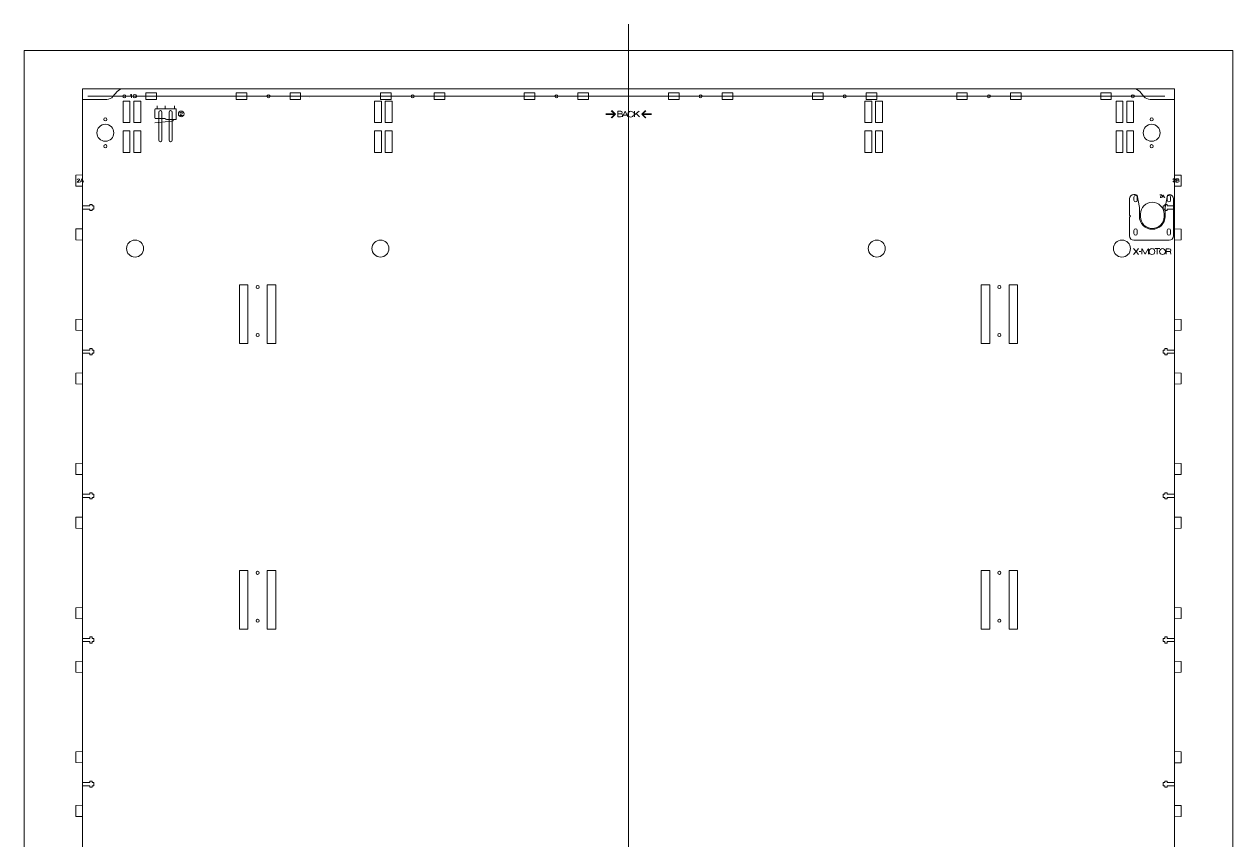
# Model space of a CAD drawing. Header units: millimetres. Extents: x -1390 to 6316, y -1840 to 2435.
# Drawn here: x 4447 to 5347, y 612 to 1220 of the extents above; entities that cross this region are included whole.
import ezdxf

# ---------------------------------------------------------------- set-up
doc = ezdxf.new("R2010")
doc.units = ezdxf.units.MM
for name, color, linetype, lineweight, true_color in [('Laser Table', 3, 'CONTINUOUS', 0, 0x00ff00), ('New Back', 1, 'CONTINUOUS', 0, 0xff0000), ('New Back Text', 5, 'CONTINUOUS', 0, 0x0000ff), ('Referance lines', 3, 'CONTINUOUS', 0, 0x00ff00)]:
    doc.layers.add(name, color=color, linetype=linetype, lineweight=lineweight, true_color=true_color)

msp = doc.modelspace()

# ---------------------------------------------------------------- linework, layer by layer
at = {"layer": 'Laser Table', "color": 3, "true_color": 0x00ff00}
for p, q in [((4446.84, 0), (4446.84, 1200)), ((5346.84, 0), (5346.84, 1200))]:
    msp.add_line(p, q, dxfattribs=at)
at = {"layer": 'Laser Table'}
msp.add_line((4446.84, 1200), (5346.84, 1200), dxfattribs=at)
at = {"layer": 'New Back', "color": 1, "true_color": 0xff0000}
for p, q in [((4520.71, 1171.5), (5272.84, 1171.5)), ((4508.32, 1163.5), (4490.16, 1163.5)), ((4490.16, 1163.5), (4490.16, 1145.39)), ((5285.23, 1163.5), (5303.52, 1163.5)), ((5303.52, 1163.5), (5303.52, 1145.39)), ((4490.16, 1107.26), (4490.16, 1146.59)), ((5303.52, 1107.24), (5303.52, 1146.59)), ((4485.29, 1107.06), (4490.16, 1107.26)), ((4485.29, 1099.03), (4485.29, 1107.06)), ((5303.52, 1107.24), (5308.39, 1107.04)), ((5308.39, 1107.04), (5308.39, 1099.01)), ((4490.16, 1098.83), (4485.29, 1099.03)), ((4490.16, 1084.17), (4490.16, 1098.83)), ((5308.39, 1099.01), (5303.52, 1098.81)), ((5303.52, 1098.81), (5303.52, 1084.18)), ((4495.78, 1084.17), (4490.16, 1084.17)), ((4490.16, 1067.25), (4490.16, 1081.88)), ((4490.16, 1081.88), (4495.78, 1081.88)), ((4497.54, 1085.29), (4495.78, 1085.29)), ((4495.78, 1085.29), (4495.78, 1084.17)), ((4495.78, 1081.88), (4495.78, 1080.76)), ((4495.78, 1080.76), (4497.54, 1080.76)), ((4497.54, 1084.17), (4497.54, 1085.29)), ((4498.69, 1084.17), (4497.54, 1084.17)), ((4497.54, 1080.76), (4497.54, 1081.88)), ((4497.54, 1081.88), (4498.69, 1081.88)), ((4498.69, 1081.88), (4498.69, 1084.17)), ((5296.14, 1084.18), (5294.99, 1084.18)), ((5294.99, 1084.18), (5294.99, 1081.88)), ((5294.99, 1081.88), (5296.14, 1081.88)), ((5297.9, 1085.3), (5296.14, 1085.3)), ((5296.14, 1085.3), (5296.14, 1084.18)), ((5296.14, 1081.88), (5296.14, 1080.76)), ((5296.14, 1080.76), (5297.9, 1080.76)), ((5297.9, 1084.18), (5297.9, 1085.3)), ((5303.52, 1084.18), (5297.9, 1084.18)), ((5297.9, 1080.76), (5297.9, 1081.88)), ((5297.9, 1081.88), (5303.52, 1081.88)), ((5303.52, 1081.88), (5303.52, 1067.23)), ((4485.29, 1067.05), (4490.16, 1067.25)), ((4485.29, 1059.01), (4485.29, 1067.05)), ((5303.52, 1067.23), (5308.39, 1067.03)), ((5308.39, 1067.03), (5308.39, 1059)), ((4490.16, 1058.81), (4485.29, 1059.01)), ((4490.16, 999.92), (4490.16, 1058.81)), ((5308.39, 1059), (5303.52, 1058.8)), ((5303.52, 1058.8), (5303.52, 999.9)), ((4485.29, 999.72), (4490.16, 999.92)), ((4485.29, 991.69), (4485.29, 999.72)), ((5303.52, 999.9), (5308.39, 999.7)), ((5308.39, 999.7), (5308.39, 991.67)), ((4490.16, 991.49), (4485.29, 991.69)), ((4490.16, 976.83), (4490.16, 991.49)), ((5308.39, 991.67), (5303.52, 991.47)), ((5303.52, 991.47), (5303.52, 976.84)), ((4495.78, 976.83), (4490.16, 976.83)), ((4490.16, 959.91), (4490.16, 974.54)), ((4490.16, 974.54), (4495.78, 974.54)), ((4497.54, 977.95), (4495.78, 977.95)), ((4495.78, 977.95), (4495.78, 976.83)), ((4495.78, 974.54), (4495.78, 973.42)), ((4495.78, 973.42), (4497.54, 973.42)), ((4497.54, 976.83), (4497.54, 977.95)), ((4498.69, 976.83), (4497.54, 976.83)), ((4497.54, 973.42), (4497.54, 974.54)), ((4497.54, 974.54), (4498.69, 974.54)), ((4498.69, 974.54), (4498.69, 976.83)), ((5296.14, 976.84), (5294.99, 976.84)), ((5294.99, 976.84), (5294.99, 974.54)), ((5294.99, 974.54), (5296.14, 974.54)), ((5297.9, 977.96), (5296.14, 977.96)), ((5296.14, 977.96), (5296.14, 976.84)), ((5296.14, 974.54), (5296.14, 973.42)), ((5296.14, 973.42), (5297.9, 973.42)), ((5297.9, 976.84), (5297.9, 977.96)), ((5303.52, 976.84), (5297.9, 976.84)), ((5297.9, 973.42), (5297.9, 974.54)), ((5297.9, 974.54), (5303.52, 974.54)), ((5303.52, 974.54), (5303.52, 959.89)), ((4485.29, 959.71), (4490.16, 959.91)), ((4485.29, 951.67), (4485.29, 959.71)), ((5303.52, 959.89), (5308.39, 959.69)), ((5308.39, 959.69), (5308.39, 951.66)), ((4490.16, 951.47), (4485.29, 951.67)), ((4490.16, 892.58), (4490.16, 951.47)), ((5308.39, 951.66), (5303.52, 951.46)), ((5303.52, 951.46), (5303.52, 892.56)), ((4485.29, 892.38), (4490.16, 892.58)), ((4485.29, 884.35), (4485.29, 892.38)), ((5303.52, 892.56), (5308.39, 892.36)), ((5308.39, 892.36), (5308.39, 884.33)), ((4490.16, 884.15), (4485.29, 884.35)), ((4490.16, 869.49), (4490.16, 884.15)), ((5308.39, 884.33), (5303.52, 884.13)), ((5303.52, 884.13), (5303.52, 869.5)), ((4495.78, 869.49), (4490.16, 869.49)), ((4490.16, 852.57), (4490.16, 867.2)), ((4490.16, 867.2), (4495.78, 867.2)), ((4497.54, 870.61), (4495.78, 870.61)), ((4495.78, 870.61), (4495.78, 869.49)), ((4495.78, 867.2), (4495.78, 866.08)), ((4495.78, 866.08), (4497.54, 866.08)), ((4497.54, 869.49), (4497.54, 870.61)), ((4498.69, 869.49), (4497.54, 869.49)), ((4497.54, 866.08), (4497.54, 867.2)), ((4497.54, 867.2), (4498.69, 867.2)), ((4498.69, 867.2), (4498.69, 869.49)), ((5296.14, 869.5), (5294.99, 869.5)), ((5294.99, 869.5), (5294.99, 867.2)), ((5294.99, 867.2), (5296.14, 867.2)), ((5297.9, 870.62), (5296.14, 870.62)), ((5296.14, 870.62), (5296.14, 869.5)), ((5296.14, 867.2), (5296.14, 866.08)), ((5296.14, 866.08), (5297.9, 866.08)), ((5297.9, 869.5), (5297.9, 870.62)), ((5303.52, 869.5), (5297.9, 869.5)), ((5297.9, 866.08), (5297.9, 867.2)), ((5297.9, 867.2), (5303.52, 867.2)), ((5303.52, 867.2), (5303.52, 852.55)), ((4485.29, 852.37), (4490.16, 852.57)), ((4485.29, 844.33), (4485.29, 852.37)), ((5303.52, 852.55), (5308.39, 852.35)), ((5308.39, 852.35), (5308.39, 844.32)), ((4490.16, 844.13), (4485.29, 844.33)), ((4490.16, 785.24), (4490.16, 844.13)), ((5308.39, 844.32), (5303.52, 844.12)), ((5303.52, 844.12), (5303.52, 785.22)), ((4485.29, 785.04), (4490.16, 785.24)), ((4485.29, 777.01), (4485.29, 785.04)), ((5303.52, 785.22), (5308.39, 785.02)), ((5308.39, 785.02), (5308.39, 776.99)), ((4490.16, 776.81), (4485.29, 777.01)), ((4490.16, 762.15), (4490.16, 776.81)), ((5308.39, 776.99), (5303.52, 776.79)), ((5303.52, 776.79), (5303.52, 762.16)), ((4495.78, 762.15), (4490.16, 762.15)), ((4490.16, 745.23), (4490.16, 759.86)), ((4490.16, 759.86), (4495.78, 759.86)), ((4497.54, 763.27), (4495.78, 763.27)), ((4495.78, 763.27), (4495.78, 762.15)), ((4495.78, 759.86), (4495.78, 758.74)), ((4495.78, 758.74), (4497.54, 758.74)), ((4497.54, 762.15), (4497.54, 763.27)), ((4498.69, 762.15), (4497.54, 762.15)), ((4497.54, 758.74), (4497.54, 759.86)), ((4497.54, 759.86), (4498.69, 759.86)), ((4498.69, 759.86), (4498.69, 762.15)), ((5296.14, 762.16), (5294.99, 762.16)), ((5294.99, 762.16), (5294.99, 759.86)), ((5294.99, 759.86), (5296.14, 759.86)), ((5297.9, 763.28), (5296.14, 763.28)), ((5296.14, 763.28), (5296.14, 762.16)), ((5296.14, 759.86), (5296.14, 758.74)), ((5296.14, 758.74), (5297.9, 758.74)), ((5297.9, 762.16), (5297.9, 763.28)), ((5303.52, 762.16), (5297.9, 762.16)), ((5297.9, 758.74), (5297.9, 759.86)), ((5297.9, 759.86), (5303.52, 759.86)), ((5303.52, 759.86), (5303.52, 745.21)), ((4485.29, 745.03), (4490.16, 745.23)), ((4485.29, 736.99), (4485.29, 745.03)), ((5303.52, 745.21), (5308.39, 745.01)), ((5308.39, 745.01), (5308.39, 736.98)), ((4490.16, 736.79), (4485.29, 736.99)), ((4490.16, 677.9), (4490.16, 736.79)), ((5308.39, 736.98), (5303.52, 736.78)), ((5303.52, 736.78), (5303.52, 677.88)), ((4485.29, 677.7), (4490.16, 677.9)), ((4485.29, 669.67), (4485.29, 677.7)), ((5303.52, 677.88), (5308.39, 677.68)), ((5308.39, 677.68), (5308.39, 669.65)), ((4490.16, 669.47), (4485.29, 669.67)), ((4490.16, 654.82), (4490.16, 669.47)), ((5308.39, 669.65), (5303.52, 669.45)), ((5303.52, 669.45), (5303.52, 654.82)), ((5303.52, 669.45), (5303.52, 639.45)), ((4495.78, 654.82), (4490.16, 654.82)), ((4490.16, 637.89), (4490.16, 652.52)), ((4490.16, 652.52), (4495.78, 652.52)), ((4497.54, 655.94), (4495.78, 655.94)), ((4495.78, 655.94), (4495.78, 654.82)), ((4495.78, 652.52), (4495.78, 651.4)), ((4495.78, 651.4), (4497.54, 651.4)), ((4497.54, 654.82), (4497.54, 655.94)), ((4498.69, 654.82), (4497.54, 654.82)), ((4497.54, 651.4), (4497.54, 652.52)), ((4497.54, 652.52), (4498.69, 652.52)), ((4498.69, 652.52), (4498.69, 654.82)), ((5296.14, 654.82), (5294.99, 654.82)), ((5294.99, 654.82), (5294.99, 652.52)), ((5294.99, 652.52), (5296.14, 652.52)), ((5297.9, 655.94), (5296.14, 655.94)), ((5296.14, 655.94), (5296.14, 654.82)), ((5296.14, 652.52), (5296.14, 651.4)), ((5296.14, 651.4), (5297.9, 651.4)), ((5297.9, 654.82), (5297.9, 655.94)), ((5303.52, 654.82), (5297.9, 654.82)), ((5297.9, 651.4), (5297.9, 652.52)), ((5297.9, 652.52), (5303.52, 652.52)), ((5303.52, 652.52), (5303.52, 637.87)), ((4485.29, 637.69), (4490.16, 637.89)), ((4485.29, 629.66), (4485.29, 637.69)), ((5303.52, 637.87), (5308.39, 637.67)), ((5308.39, 637.67), (5308.39, 629.64)), ((4490.16, 629.46), (4485.29, 629.66)), ((4490.16, 570.56), (4490.16, 629.46)), ((5308.39, 629.64), (5303.52, 629.44)), ((5303.52, 629.44), (5303.52, 570.54))]:
    msp.add_line(p, q, dxfattribs=at)
for points in [[(4720.51, 1171.5), (4520.71, 1171.5)], [(5272.84, 1171.5), (5073.04, 1171.5)], [(4516.06, 1169.34), (4512.97, 1165.66)], [(4520.52, 1162.27), (4525.64, 1162.27), (4525.64, 1146.27), (4520.52, 1146.27), (4520.52, 1162.27), (4520.52, 1162.27)], [(4521.42, 1164.73), (4521.42, 1164.73)], [(4528.52, 1162.27), (4533.65, 1162.27), (4533.65, 1146.27), (4528.52, 1146.27), (4528.52, 1162.27), (4528.52, 1162.27)], [(4529.09, 1164.86), (4529.09, 1164.86)], [(4537.48, 1168.34), (4545.36, 1168.34), (4545.36, 1163.38), (4537.48, 1163.38), (4537.48, 1168.34), (4537.48, 1168.34)], [(4604.82, 1168.34), (4612.7, 1168.34), (4612.7, 1163.38), (4604.82, 1163.38), (4604.82, 1168.34), (4604.82, 1168.34)], [(4628.76, 1164.73), (4628.76, 1164.73)], [(4644.82, 1168.34), (4652.7, 1168.34), (4652.7, 1163.38), (4644.82, 1163.38), (4644.82, 1168.34), (4644.82, 1168.34)], [(4659.5, 1164.73), (4659.5, 1164.73)], [(4707.71, 1162.27), (4712.83, 1162.27), (4712.83, 1146.27), (4707.71, 1146.27), (4707.71, 1162.27), (4707.71, 1162.27)], [(4712.16, 1168.34), (4720.04, 1168.34), (4720.04, 1163.38), (4712.16, 1163.38), (4712.16, 1168.34), (4712.16, 1168.34)], [(4715.71, 1162.27), (4720.83, 1162.27), (4720.83, 1146.27), (4715.71, 1146.27), (4715.71, 1162.27), (4715.71, 1162.27)], [(4736.1, 1164.73), (4736.1, 1164.73)], [(4752.16, 1168.34), (4760.04, 1168.34), (4760.04, 1163.38), (4752.16, 1163.38), (4752.16, 1168.34), (4752.16, 1168.34)], [(4819.23, 1168.34), (4827.11, 1168.34), (4827.11, 1163.38), (4819.23, 1163.38), (4819.23, 1168.34), (4819.23, 1168.34)], [(4843.17, 1164.73), (4843.17, 1164.73)], [(4859.23, 1168.34), (4867.11, 1168.34), (4867.11, 1163.38), (4859.23, 1163.38), (4859.23, 1168.34), (4859.23, 1168.34)], [(4926.57, 1168.34), (4934.45, 1168.34), (4934.45, 1163.38), (4926.57, 1163.38), (4926.57, 1168.34), (4926.57, 1168.34)], [(4950.51, 1164.73), (4950.51, 1164.73)], [(4966.57, 1168.34), (4974.45, 1168.34), (4974.45, 1163.38), (4966.57, 1163.38), (4966.57, 1168.34), (4966.57, 1168.34)], [(5033.91, 1168.34), (5041.79, 1168.34), (5041.79, 1163.38), (5033.91, 1163.38), (5033.91, 1168.34), (5033.91, 1168.34)], [(5057.85, 1164.73), (5057.85, 1164.73)], [(5072.85, 1162.27), (5077.97, 1162.27), (5077.97, 1146.27), (5072.85, 1146.27), (5072.85, 1162.27), (5072.85, 1162.27)], [(5073.91, 1168.34), (5081.79, 1168.34), (5081.79, 1163.38), (5073.91, 1163.38), (5073.91, 1168.34), (5073.91, 1168.34)], [(5080.85, 1162.27), (5085.97, 1162.27), (5085.97, 1146.27), (5080.85, 1146.27), (5080.85, 1162.27), (5080.85, 1162.27)], [(5141.25, 1168.34), (5149.13, 1168.34), (5149.13, 1163.38), (5141.25, 1163.38), (5141.25, 1168.34), (5141.25, 1168.34)], [(5165.19, 1164.73), (5165.19, 1164.73)], [(5181.25, 1168.34), (5189.13, 1168.34), (5189.13, 1163.38), (5181.25, 1163.38), (5181.25, 1168.34), (5181.25, 1168.34)], [(5248.43, 1168.34), (5256.31, 1168.34), (5256.31, 1163.38), (5248.43, 1163.38), (5248.43, 1168.34), (5248.43, 1168.34)], [(5259.88, 1162.27), (5265, 1162.27), (5265, 1146.27), (5259.88, 1146.27), (5259.88, 1162.27), (5259.88, 1162.27)], [(5267.88, 1162.27), (5273, 1162.27), (5273, 1146.27), (5267.88, 1146.27), (5267.88, 1162.27), (5267.88, 1162.27)], [(5272.37, 1164.73), (5272.37, 1164.73)], [(5280.58, 1165.66), (5277.49, 1169.34)], [(4547.03, 1153.98), (4547.03, 1133.18)], [(4549.43, 1133.18), (4549.43, 1153.98), (4549.43, 1153.98)], [(4554.71, 1153.98), (4554.71, 1133.18)], [(4557.11, 1133.18), (4557.11, 1153.98), (4557.11, 1153.98)], [(4506.08, 1148.68), (4506.08, 1148.68)], [(5285.2, 1148.68), (5285.2, 1148.68)], [(4500.96, 1138.68), (4500.96, 1138.68)], [(4520.52, 1140.04), (4525.64, 1140.04), (4525.64, 1124.04), (4520.52, 1124.04), (4520.52, 1140.04), (4520.52, 1140.04)], [(4528.52, 1140.04), (4533.65, 1140.04), (4533.65, 1124.04), (4528.52, 1124.04), (4528.52, 1140.04), (4528.52, 1140.04)], [(4707.71, 1140.04), (4712.83, 1140.04), (4712.83, 1124.04), (4707.71, 1124.04), (4707.71, 1140.04), (4707.71, 1140.04)], [(4715.71, 1140.04), (4720.83, 1140.04), (4720.83, 1124.04), (4715.71, 1124.04), (4715.71, 1140.04), (4715.71, 1140.04)], [(5072.85, 1140.04), (5077.97, 1140.04), (5077.97, 1124.04), (5072.85, 1124.04), (5072.85, 1140.04), (5072.85, 1140.04)], [(5080.85, 1140.04), (5085.97, 1140.04), (5085.97, 1124.04), (5080.85, 1124.04), (5080.85, 1140.04), (5080.85, 1140.04)], [(5259.88, 1140.04), (5265, 1140.04), (5265, 1124.04), (5259.88, 1124.04), (5259.88, 1140.04), (5259.88, 1140.04)], [(5267.88, 1140.04), (5273, 1140.04), (5273, 1124.04), (5267.88, 1124.04), (5267.88, 1140.04), (5267.88, 1140.04)], [(5280.08, 1138.68), (5280.08, 1138.68)], [(4506.08, 1128.68), (4506.08, 1128.68)], [(5285.2, 1128.68), (5285.2, 1128.68)], [(5273.25, 1088.4), (5273.25, 1090.81)], [(5275.65, 1090.81), (5275.65, 1088.4), (5275.65, 1088.4)], [(5298.05, 1088.4), (5298.05, 1090.81)], [(5300.45, 1090.81), (5300.45, 1088.4), (5300.45, 1088.4)], [(5278.09, 1076.2), (5278.09, 1078.2)], [(5295.61, 1078.2), (5295.61, 1076.2), (5295.61, 1076.2)], [(5273.25, 1063.6), (5273.25, 1066.01)], [(5275.65, 1066.01), (5275.65, 1063.6), (5275.65, 1063.6)], [(5298.05, 1063.6), (5298.05, 1066.01)], [(5300.45, 1066.01), (5300.45, 1063.6), (5300.45, 1063.6)], [(4523.07, 1052.43), (4523.07, 1052.43)], [(4705.79, 1052.43), (4705.79, 1052.43)], [(5075.4, 1052.43), (5075.4, 1052.43)], [(5257.97, 1052.43), (5257.97, 1052.43)], [(4607.08, 1008.93), (4607.08, 1025.57), (4613.48, 1025.57), (4613.48, 981.9), (4607.08, 981.9), (4607.08, 1008.93), (4607.08, 1008.93)], [(4619.54, 1023.79), (4619.54, 1023.79)], [(4634.28, 1002.94), (4634.28, 981.9), (4627.88, 981.9), (4627.88, 1025.57), (4634.28, 1025.57), (4634.28, 1002.94), (4634.28, 1002.94)], [(5159.4, 1008.93), (5159.4, 1025.57), (5165.8, 1025.57), (5165.8, 981.9), (5159.4, 981.9), (5159.4, 1008.93), (5159.4, 1008.93)], [(5171.86, 1023.79), (5171.86, 1023.79)], [(5186.6, 1002.94), (5186.6, 981.9), (5180.2, 981.9), (5180.2, 1025.57), (5186.6, 1025.57), (5186.6, 1002.94), (5186.6, 1002.94)], [(4619.54, 988.08), (4619.54, 988.08)], [(5171.86, 988.08), (5171.86, 988.08)], [(4607.08, 796.14), (4607.08, 812.78), (4613.48, 812.78), (4613.48, 769.11), (4607.08, 769.11), (4607.08, 796.14), (4607.08, 796.14)], [(4619.54, 811), (4619.54, 811)], [(4634.28, 790.15), (4634.28, 769.11), (4627.88, 769.11), (4627.88, 812.78), (4634.28, 812.78), (4634.28, 790.15), (4634.28, 790.15)], [(5159.4, 796.14), (5159.4, 812.78), (5165.8, 812.78), (5165.8, 769.11), (5159.4, 769.11), (5159.4, 796.14), (5159.4, 796.14)], [(5171.86, 811), (5171.86, 811)], [(5186.6, 790.15), (5186.6, 769.11), (5180.2, 769.11), (5180.2, 812.78), (5186.6, 812.78), (5186.6, 790.15), (5186.6, 790.15)], [(4619.54, 775.29), (4619.54, 775.29)], [(5171.86, 775.29), (5171.86, 775.29)]]:
    msp.add_lwpolyline(points, dxfattribs=at)
for points in [[(4520.71, 1171.5), (4519.15, 1171.5), (4517.06, 1170.53), (4516.06, 1169.34)], [(5277.49, 1169.34), (5276.49, 1170.53), (5274.4, 1171.5), (5272.84, 1171.5)], [(4512.97, 1165.66), (4511.97, 1164.47), (4509.88, 1163.5), (4508.32, 1163.5)], [(4520.28, 1165.86), (4520.28, 1166.49), (4520.79, 1167), (4521.42, 1167)], [(4521.42, 1164.73), (4520.79, 1164.73), (4520.28, 1165.24), (4520.28, 1165.86)], [(4521.42, 1167), (4522.05, 1167), (4522.56, 1166.49), (4522.56, 1165.86)], [(4522.56, 1165.86), (4522.56, 1165.24), (4522.05, 1164.73), (4521.42, 1164.73)], [(4627.62, 1165.86), (4627.62, 1166.49), (4628.13, 1167), (4628.76, 1167)], [(4628.76, 1164.73), (4628.13, 1164.73), (4627.62, 1165.24), (4627.62, 1165.86)], [(4628.76, 1167), (4629.39, 1167), (4629.9, 1166.49), (4629.9, 1165.86)], [(4629.9, 1165.86), (4629.9, 1165.24), (4629.39, 1164.73), (4628.76, 1164.73)], [(4734.96, 1165.86), (4734.96, 1166.49), (4735.47, 1167), (4736.1, 1167)], [(4736.1, 1164.73), (4735.47, 1164.73), (4734.96, 1165.24), (4734.96, 1165.86)], [(4736.1, 1167), (4736.73, 1167), (4737.24, 1166.49), (4737.24, 1165.86)], [(4737.24, 1165.86), (4737.24, 1165.24), (4736.73, 1164.73), (4736.1, 1164.73)], [(4842.03, 1165.86), (4842.03, 1166.49), (4842.54, 1167), (4843.17, 1167)], [(4843.17, 1164.73), (4842.54, 1164.73), (4842.03, 1165.24), (4842.03, 1165.86)], [(4843.17, 1167), (4843.8, 1167), (4844.31, 1166.49), (4844.31, 1165.86)], [(4844.31, 1165.86), (4844.31, 1165.24), (4843.8, 1164.73), (4843.17, 1164.73)], [(4949.37, 1165.86), (4949.37, 1166.49), (4949.88, 1167), (4950.51, 1167)], [(4950.51, 1164.73), (4949.88, 1164.73), (4949.37, 1165.24), (4949.37, 1165.86)], [(4950.51, 1167), (4951.14, 1167), (4951.65, 1166.49), (4951.65, 1165.86)], [(4951.65, 1165.86), (4951.65, 1165.24), (4951.14, 1164.73), (4950.51, 1164.73)], [(5056.71, 1165.86), (5056.71, 1166.49), (5057.22, 1167), (5057.85, 1167)], [(5057.85, 1164.73), (5057.22, 1164.73), (5056.71, 1165.24), (5056.71, 1165.86)], [(5057.85, 1167), (5058.48, 1167), (5058.99, 1166.49), (5058.99, 1165.86)], [(5058.99, 1165.86), (5058.99, 1165.24), (5058.48, 1164.73), (5057.85, 1164.73)], [(5164.05, 1165.86), (5164.05, 1166.49), (5164.56, 1167), (5165.19, 1167)], [(5165.19, 1164.73), (5164.56, 1164.73), (5164.05, 1165.24), (5164.05, 1165.86)], [(5165.19, 1167), (5165.82, 1167), (5166.33, 1166.49), (5166.33, 1165.86)], [(5166.33, 1165.86), (5166.33, 1165.24), (5165.82, 1164.73), (5165.19, 1164.73)], [(5271.23, 1165.86), (5271.23, 1166.49), (5271.74, 1167), (5272.37, 1167)], [(5272.37, 1164.73), (5271.74, 1164.73), (5271.23, 1165.24), (5271.23, 1165.86)], [(5272.37, 1167), (5273, 1167), (5273.51, 1166.49), (5273.51, 1165.86)], [(5273.51, 1165.86), (5273.51, 1165.24), (5273, 1164.73), (5272.37, 1164.73)], [(5285.23, 1163.5), (5283.67, 1163.5), (5281.58, 1164.47), (5280.58, 1165.66)], [(4548.23, 1155.18), (4547.57, 1155.18), (4547.03, 1154.64), (4547.03, 1153.98)], [(4549.43, 1153.98), (4549.43, 1154.64), (4548.89, 1155.18), (4548.23, 1155.18)], [(4555.91, 1155.18), (4555.25, 1155.18), (4554.71, 1154.64), (4554.71, 1153.98)], [(4557.11, 1153.98), (4557.11, 1154.64), (4556.57, 1155.18), (4555.91, 1155.18)], [(4507.28, 1145), (4503.79, 1145), (4500.96, 1142.17), (4500.96, 1138.68)], [(4507.28, 1149.88), (4506.61, 1149.88), (4506.08, 1149.34), (4506.08, 1148.68)], [(4506.08, 1148.68), (4506.08, 1148.02), (4506.61, 1147.48), (4507.28, 1147.48)], [(4508.48, 1148.68), (4508.48, 1149.34), (4507.94, 1149.88), (4507.28, 1149.88)], [(4507.28, 1147.48), (4507.94, 1147.48), (4508.48, 1148.02), (4508.48, 1148.68)], [(4513.6, 1138.68), (4513.6, 1142.17), (4510.77, 1145), (4507.28, 1145)], [(5286.4, 1145), (5282.91, 1145), (5280.08, 1142.17), (5280.08, 1138.68)], [(5286.4, 1149.88), (5285.74, 1149.88), (5285.2, 1149.34), (5285.2, 1148.68)], [(5285.2, 1148.68), (5285.2, 1148.02), (5285.74, 1147.48), (5286.4, 1147.48)], [(5287.6, 1148.68), (5287.6, 1149.34), (5287.07, 1149.88), (5286.4, 1149.88)], [(5286.4, 1147.48), (5287.07, 1147.48), (5287.6, 1148.02), (5287.6, 1148.68)], [(5292.72, 1138.68), (5292.72, 1142.17), (5289.9, 1145), (5286.4, 1145)], [(4500.96, 1138.68), (4500.96, 1135.19), (4503.79, 1132.36), (4507.28, 1132.36)], [(4507.28, 1132.36), (4510.77, 1132.36), (4513.6, 1135.19), (4513.6, 1138.68)], [(5280.08, 1138.68), (5280.08, 1135.19), (5282.91, 1132.36), (5286.4, 1132.36)], [(5286.4, 1132.36), (5289.9, 1132.36), (5292.72, 1135.19), (5292.72, 1138.68)], [(4507.28, 1129.88), (4506.61, 1129.88), (4506.08, 1129.34), (4506.08, 1128.68)], [(4506.08, 1128.68), (4506.08, 1128.02), (4506.61, 1127.48), (4507.28, 1127.48)], [(4508.48, 1128.68), (4508.48, 1129.34), (4507.94, 1129.88), (4507.28, 1129.88)], [(4507.28, 1127.48), (4507.94, 1127.48), (4508.48, 1128.02), (4508.48, 1128.68)], [(4547.03, 1133.18), (4547.03, 1132.52), (4547.57, 1131.98), (4548.23, 1131.98)], [(4548.23, 1131.98), (4548.89, 1131.98), (4549.43, 1132.52), (4549.43, 1133.18)], [(4554.71, 1133.18), (4554.71, 1132.52), (4555.25, 1131.98), (4555.91, 1131.98)], [(4555.91, 1131.98), (4556.57, 1131.98), (4557.11, 1132.52), (4557.11, 1133.18)], [(5286.4, 1129.88), (5285.74, 1129.88), (5285.2, 1129.34), (5285.2, 1128.68)], [(5285.2, 1128.68), (5285.2, 1128.02), (5285.74, 1127.48), (5286.4, 1127.48)], [(5287.6, 1128.68), (5287.6, 1129.34), (5287.07, 1129.88), (5286.4, 1129.88)], [(5286.4, 1127.48), (5287.07, 1127.48), (5287.6, 1128.02), (5287.6, 1128.68)], [(5273.25, 1090.81), (5273.25, 1091.47), (5273.78, 1092.01), (5274.45, 1092.01)], [(5274.45, 1092.01), (5275.11, 1092.01), (5275.65, 1091.47), (5275.65, 1090.81)], [(5298.05, 1090.81), (5298.05, 1091.47), (5298.58, 1092.01), (5299.25, 1092.01)], [(5299.25, 1092.01), (5299.91, 1092.01), (5300.45, 1091.47), (5300.45, 1090.81)], [(5274.45, 1087.2), (5273.78, 1087.2), (5273.25, 1087.74), (5273.25, 1088.4)], [(5275.65, 1088.4), (5275.65, 1087.74), (5275.11, 1087.2), (5274.45, 1087.2)], [(5278.09, 1078.2), (5278.09, 1083.04), (5282.01, 1086.96), (5286.85, 1086.96)], [(5286.85, 1086.96), (5291.69, 1086.96), (5295.61, 1083.04), (5295.61, 1078.2)], [(5299.25, 1087.2), (5298.58, 1087.2), (5298.05, 1087.74), (5298.05, 1088.4)], [(5300.45, 1088.4), (5300.45, 1087.74), (5299.91, 1087.2), (5299.25, 1087.2)], [(5286.85, 1067.44), (5282.01, 1067.44), (5278.09, 1071.36), (5278.09, 1076.2)], [(5295.61, 1076.2), (5295.61, 1071.36), (5291.69, 1067.44), (5286.85, 1067.44)], [(5273.25, 1066.01), (5273.25, 1066.67), (5273.78, 1067.21), (5274.45, 1067.21)], [(5274.45, 1062.4), (5273.78, 1062.4), (5273.25, 1062.94), (5273.25, 1063.6)], [(5274.45, 1067.21), (5275.11, 1067.21), (5275.65, 1066.67), (5275.65, 1066.01)], [(5275.65, 1063.6), (5275.65, 1062.94), (5275.11, 1062.4), (5274.45, 1062.4)], [(5298.05, 1066.01), (5298.05, 1066.67), (5298.58, 1067.21), (5299.25, 1067.21)], [(5299.25, 1062.4), (5298.58, 1062.4), (5298.05, 1062.94), (5298.05, 1063.6)], [(5299.25, 1067.21), (5299.91, 1067.21), (5300.45, 1066.67), (5300.45, 1066.01)], [(5300.45, 1063.6), (5300.45, 1062.94), (5299.91, 1062.4), (5299.25, 1062.4)], [(4529.4, 1058.75), (4525.9, 1058.75), (4523.07, 1055.92), (4523.07, 1052.43)], [(4535.71, 1052.43), (4535.71, 1055.92), (4532.89, 1058.75), (4529.4, 1058.75)], [(4712.11, 1058.75), (4708.62, 1058.75), (4705.79, 1055.92), (4705.79, 1052.43)], [(4718.43, 1052.43), (4718.43, 1055.92), (4715.6, 1058.75), (4712.11, 1058.75)], [(4718.43, 1052.43), (4718.43, 1055.92), (4715.6, 1058.75), (4712.11, 1058.75)], [(5081.72, 1058.75), (5078.23, 1058.75), (5075.4, 1055.92), (5075.4, 1052.43)], [(5088.04, 1052.43), (5088.04, 1055.92), (5085.21, 1058.75), (5081.72, 1058.75)], [(5264.29, 1058.75), (5260.8, 1058.75), (5257.97, 1055.92), (5257.97, 1052.43)], [(5270.61, 1052.43), (5270.61, 1055.92), (5267.78, 1058.75), (5264.29, 1058.75)], [(4523.07, 1052.43), (4523.07, 1048.94), (4525.9, 1046.11), (4529.4, 1046.11)], [(4529.4, 1046.11), (4532.89, 1046.11), (4535.71, 1048.94), (4535.71, 1052.43)], [(4705.79, 1052.43), (4705.79, 1048.94), (4708.62, 1046.11), (4712.11, 1046.11)], [(4712.11, 1046.11), (4715.6, 1046.11), (4718.43, 1048.94), (4718.43, 1052.43)], [(4712.11, 1046.11), (4715.6, 1046.11), (4718.43, 1048.94), (4718.43, 1052.43)], [(5075.4, 1052.43), (5075.4, 1048.94), (5078.23, 1046.11), (5081.72, 1046.11)], [(5081.72, 1046.11), (5085.21, 1046.11), (5088.04, 1048.94), (5088.04, 1052.43)], [(5257.97, 1052.43), (5257.97, 1048.94), (5260.8, 1046.11), (5264.29, 1046.11)], [(5264.29, 1046.11), (5267.78, 1046.11), (5270.61, 1048.94), (5270.61, 1052.43)], [(4620.68, 1024.93), (4620.05, 1024.93), (4619.54, 1024.41), (4619.54, 1023.79)], [(4619.54, 1023.79), (4619.54, 1023.16), (4620.05, 1022.65), (4620.68, 1022.65)], [(4621.82, 1023.79), (4621.82, 1024.41), (4621.3, 1024.93), (4620.68, 1024.93)], [(4620.68, 1022.65), (4621.3, 1022.65), (4621.82, 1023.16), (4621.82, 1023.79)], [(5173, 1024.93), (5172.38, 1024.93), (5171.86, 1024.41), (5171.86, 1023.79)], [(5171.86, 1023.79), (5171.86, 1023.16), (5172.38, 1022.65), (5173, 1022.65)], [(5174.14, 1023.79), (5174.14, 1024.41), (5173.63, 1024.93), (5173, 1024.93)], [(5173, 1022.65), (5173.63, 1022.65), (5174.14, 1023.16), (5174.14, 1023.79)], [(4620.68, 989.22), (4620.05, 989.22), (4619.54, 988.71), (4619.54, 988.08)], [(4619.54, 988.08), (4619.54, 987.45), (4620.05, 986.94), (4620.68, 986.94)], [(4621.82, 988.08), (4621.82, 988.7), (4621.3, 989.22), (4620.68, 989.22)], [(4620.68, 986.94), (4621.3, 986.94), (4621.82, 987.45), (4621.82, 988.08)], [(5173, 989.22), (5172.38, 989.22), (5171.86, 988.71), (5171.86, 988.08)], [(5171.86, 988.08), (5171.86, 987.45), (5172.38, 986.94), (5173, 986.94)], [(5174.14, 988.08), (5174.14, 988.7), (5173.63, 989.22), (5173, 989.22)], [(5173, 986.94), (5173.63, 986.94), (5174.14, 987.45), (5174.14, 988.08)], [(4620.68, 812.14), (4620.05, 812.14), (4619.54, 811.63), (4619.54, 811)], [(4619.54, 811), (4619.54, 810.37), (4620.05, 809.86), (4620.68, 809.86)], [(4621.82, 811), (4621.82, 811.63), (4621.3, 812.14), (4620.68, 812.14)], [(4620.68, 809.86), (4621.3, 809.86), (4621.82, 810.37), (4621.82, 811)], [(5173, 812.14), (5172.38, 812.14), (5171.86, 811.63), (5171.86, 811)], [(5171.86, 811), (5171.86, 810.37), (5172.38, 809.86), (5173, 809.86)], [(5174.14, 811), (5174.14, 811.63), (5173.63, 812.14), (5173, 812.14)], [(5173, 809.86), (5173.63, 809.86), (5174.14, 810.37), (5174.14, 811)], [(4620.68, 776.43), (4620.05, 776.43), (4619.54, 775.92), (4619.54, 775.29)], [(4619.54, 775.29), (4619.54, 774.66), (4620.05, 774.15), (4620.68, 774.15)], [(4621.82, 775.29), (4621.82, 775.92), (4621.3, 776.43), (4620.68, 776.43)], [(4620.68, 774.15), (4621.3, 774.15), (4621.82, 774.66), (4621.82, 775.29)], [(5173, 776.43), (5172.38, 776.43), (5171.86, 775.92), (5171.86, 775.29)], [(5171.86, 775.29), (5171.86, 774.66), (5172.38, 774.15), (5173, 774.15)], [(5174.14, 775.29), (5174.14, 775.92), (5173.63, 776.43), (5173, 776.43)], [(5173, 774.15), (5173.63, 774.15), (5174.14, 774.66), (5174.14, 775.29)]]:
    msp.add_open_spline(points, degree=3, dxfattribs=at)
at = {"layer": 'New Back Text', "color": 5, "true_color": 0x0000ff}
for points in [[(4526.6, 1167.08), (4526.69, 1167.08), (4526.69, 1164.69)], [(4544.16, 1156.09), (4544.16, 1149.71), (4544.16, 1149.71)], [(4559.65, 1156.54), (4544.61, 1156.54)], [(4545.76, 1156.54), (4545.76, 1158.63)], [(4551.9, 1156.54), (4551.9, 1158.63)], [(4558.74, 1156.54), (4558.74, 1158.63)], [(4560.1, 1148.93), (4560.1, 1156.09)], [(4564.08, 1152.62), (4563.5, 1152.32)], [(4565.89, 1152.71), (4565.89, 1152.71)], [(4884.04, 1155.1), (4886.43, 1152.71), (4879.9, 1152.71)], [(4879.9, 1152.31), (4886.43, 1152.31), (4884.03, 1149.91)], [(4884.34, 1155.29), (4887.12, 1152.51), (4884.34, 1149.73)], [(4888.82, 1154.69), (4891.09, 1154.69)], [(4890.94, 1150.52), (4888.82, 1150.52), (4888.82, 1154.69), (4888.82, 1154.69)], [(4891.29, 1152.7), (4888.82, 1152.71)], [(4891.29, 1152.71), (4891.29, 1152.7)], [(4892.34, 1150.52), (4894.25, 1154.69), (4894.41, 1154.69), (4896.32, 1150.52)], [(4901.32, 1152.07), (4904.74, 1154.69)], [(4901.32, 1150.52), (4901.32, 1154.69)], [(4902.58, 1153.04), (4905.13, 1150.52)], [(4909.44, 1149.73), (4906.66, 1152.51), (4909.44, 1155.29)], [(4913.89, 1152.71), (4907.35, 1152.71), (4909.75, 1155.11)], [(4909.74, 1149.92), (4907.35, 1152.31), (4913.89, 1152.31)], [(4557.11, 1147.26), (4544.16, 1146.03)], [(4544.61, 1149.26), (4551.66, 1149.26)], [(4552.37, 1148.89), (4552.4, 1148.85)], [(4553.11, 1148.48), (4559.65, 1148.48)], [(4562.88, 1151.57), (4564.65, 1151.57)], [(4895.69, 1151.9), (4892.96, 1151.9)], [(4486.36, 1102.01), (4488.14, 1102.01)], [(4487.56, 1103.06), (4486.98, 1102.76)], [(4488.72, 1101.93), (4489.83, 1104.35), (4489.92, 1104.35), (4491.03, 1101.93)], [(4490.66, 1102.73), (4489.08, 1102.73)], [(5302.3, 1102.08), (5304.07, 1102.08)], [(5303.5, 1103.13), (5302.92, 1102.83)], [(5304.72, 1104.43), (5306.03, 1104.43)], [(5305.95, 1102.01), (5304.72, 1102.01), (5304.72, 1104.43), (5304.72, 1104.43)], [(5306.15, 1103.28), (5304.72, 1103.28)], [(5306.15, 1103.28), (5306.15, 1103.28)], [(5269.87, 1089.44), (5269.87, 1077.34), (5270.58, 1076.63), (5269.87, 1075.92), (5269.87, 1061.84), (5269.87, 1061.84)], [(5274.07, 1092.64), (5273.07, 1092.64)], [(5277.27, 1076.44), (5277.27, 1083.02), (5275.49, 1092.31)], [(5292.38, 1092.6), (5294.06, 1092.6), (5294.06, 1092.51)], [(5293.81, 1090.17), (5294.92, 1092.59), (5295.01, 1092.59), (5296.12, 1090.17)], [(5295.75, 1090.97), (5294.17, 1090.97)], [(5298.25, 1092.31), (5296.47, 1083.01), (5296.47, 1076.44)], [(5302.67, 1061.84), (5302.67, 1089.44)], [(5273.07, 1058.64), (5299.47, 1058.64)], [(5272.8, 1048.13), (5274.74, 1050.26), (5272.87, 1052.49)], [(5276.68, 1052.49), (5274.74, 1050.26)], [(5276.59, 1048.13), (5274.74, 1050.26)], [(5277.21, 1050.22), (5278.33, 1050.22)], [(5279.18, 1048.23), (5279.18, 1052.39), (5279.37, 1052.39), (5281.56, 1048.34), (5281.57, 1048.34), (5283.75, 1052.39), (5283.94, 1052.39), (5283.94, 1048.23)], [(5286.62, 1052.4), (5286.62, 1052.4)], [(5288.78, 1052.4), (5292.38, 1052.4)], [(5290.59, 1048.23), (5290.59, 1052.4)], [(5294.47, 1052.4), (5294.47, 1052.4)], [(5297.17, 1048.23), (5297.17, 1052.39), (5299.47, 1052.39)], [(5299.62, 1050.25), (5297.17, 1050.24)], [(5299.62, 1050.26), (5299.62, 1050.25)]]:
    msp.add_lwpolyline(points, dxfattribs=at)
for points in [[(4525.85, 1166.62), (4526.21, 1166.72), (4526.46, 1166.91), (4526.6, 1167.08)], [(4528, 1165.95), (4528, 1166.75), (4528.56, 1167.22), (4529.25, 1167.22)], [(4529.25, 1164.69), (4528.56, 1164.69), (4528, 1165.16), (4528, 1165.95)], [(4529.25, 1167.22), (4529.82, 1167.22), (4530.28, 1166.98), (4530.41, 1166.46)], [(4530.46, 1165.66), (4530.39, 1165.02), (4529.81, 1164.69), (4529.25, 1164.69)], [(4544.61, 1156.54), (4544.36, 1156.54), (4544.16, 1156.34), (4544.16, 1156.09)], [(4560.1, 1156.09), (4560.1, 1156.34), (4559.9, 1156.54), (4559.65, 1156.54)], [(4561.64, 1152.71), (4561.64, 1153.88), (4562.59, 1154.84), (4563.76, 1154.84)], [(4563.76, 1150.59), (4562.59, 1150.59), (4561.64, 1151.54), (4561.64, 1152.71)], [(4563.5, 1152.32), (4563.06, 1152.07), (4562.88, 1151.93), (4562.88, 1151.57)], [(4562.93, 1153.16), (4562.93, 1153.42), (4562.93, 1154.01), (4563.77, 1154.01)], [(4563.76, 1154.84), (4564.94, 1154.84), (4565.89, 1153.88), (4565.89, 1152.71)], [(4565.89, 1152.71), (4565.89, 1151.54), (4564.94, 1150.59), (4563.76, 1150.59)], [(4563.77, 1154.01), (4564.44, 1154.01), (4564.58, 1153.57), (4564.58, 1153.34)], [(4564.58, 1153.34), (4564.58, 1152.99), (4564.37, 1152.79), (4564.08, 1152.62)], [(4891.09, 1154.69), (4891.75, 1154.69), (4892.21, 1154.33), (4892.21, 1153.65)], [(4892.21, 1153.65), (4892.21, 1153.16), (4891.78, 1152.7), (4891.29, 1152.71)], [(4891.29, 1152.7), (4891.83, 1152.67), (4892.34, 1152.38), (4892.34, 1151.65)], [(4896.34, 1152.51), (4896.34, 1153.89), (4897.31, 1154.69), (4898.5, 1154.69)], [(4898.5, 1150.33), (4897.31, 1150.33), (4896.34, 1151.13), (4896.34, 1152.51)], [(4898.5, 1154.69), (4899.49, 1154.69), (4900.27, 1154.29), (4900.49, 1153.38)], [(4900.59, 1152.01), (4900.47, 1150.89), (4899.47, 1150.33), (4898.5, 1150.33)], [(4544.16, 1149.71), (4544.16, 1149.47), (4544.36, 1149.26), (4544.61, 1149.26)], [(4551.66, 1149.26), (4551.91, 1149.26), (4552.23, 1149.09), (4552.37, 1148.89)], [(4552.4, 1148.85), (4552.54, 1148.65), (4552.86, 1148.48), (4553.11, 1148.48)], [(4558.14, 1148.45), (4558.2, 1147.82), (4557.74, 1147.32), (4557.11, 1147.26)], [(4559.65, 1148.48), (4559.9, 1148.48), (4560.1, 1148.68), (4560.1, 1148.93)], [(4892.34, 1151.65), (4892.34, 1151.17), (4892.03, 1150.52), (4890.94, 1150.52)], [(4486.98, 1102.76), (4486.55, 1102.5), (4486.37, 1102.37), (4486.36, 1102.01)], [(4486.41, 1103.6), (4486.41, 1103.86), (4486.42, 1104.45), (4487.26, 1104.45)], [(4487.26, 1104.45), (4487.93, 1104.45), (4488.06, 1104.01), (4488.06, 1103.78)], [(4488.06, 1103.78), (4488.06, 1103.43), (4487.85, 1103.23), (4487.56, 1103.06)], [(5302.92, 1102.83), (5302.48, 1102.58), (5302.3, 1102.44), (5302.3, 1102.08)], [(5302.35, 1103.67), (5302.35, 1103.93), (5302.35, 1104.52), (5303.19, 1104.52)], [(5303.19, 1104.52), (5303.86, 1104.52), (5304, 1104.08), (5304, 1103.85)], [(5304, 1103.85), (5304, 1103.5), (5303.79, 1103.3), (5303.5, 1103.13)], [(5306.76, 1102.67), (5306.76, 1102.39), (5306.58, 1102.01), (5305.95, 1102.01)], [(5306.03, 1104.43), (5306.42, 1104.43), (5306.68, 1104.22), (5306.68, 1103.83)], [(5306.68, 1103.83), (5306.68, 1103.55), (5306.43, 1103.28), (5306.15, 1103.28)], [(5306.15, 1103.28), (5306.46, 1103.26), (5306.76, 1103.09), (5306.76, 1102.67)], [(5273.07, 1092.64), (5271.3, 1092.64), (5269.87, 1091.21), (5269.87, 1089.44)], [(5275.49, 1092.31), (5275.06, 1092.52), (5274.58, 1092.64), (5274.07, 1092.64)], [(5294.06, 1092.51), (5293.29, 1091.83), (5292.92, 1091.04), (5292.89, 1090.22)], [(5299.57, 1092.64), (5299.1, 1092.62), (5298.65, 1092.51), (5298.25, 1092.31)], [(5302.67, 1089.44), (5302.67, 1091.18), (5301.29, 1092.58), (5299.57, 1092.64)], [(5286.87, 1066.84), (5281.57, 1066.84), (5277.27, 1071.14), (5277.27, 1076.44)], [(5296.47, 1076.44), (5296.47, 1071.14), (5292.17, 1066.84), (5286.87, 1066.84)], [(5269.87, 1061.84), (5269.87, 1060.08), (5271.3, 1058.64), (5273.07, 1058.64)], [(5299.47, 1058.64), (5301.24, 1058.64), (5302.67, 1060.08), (5302.67, 1061.84)], [(5284.46, 1050.22), (5284.46, 1051.6), (5285.43, 1052.4), (5286.62, 1052.4)], [(5286.62, 1048.04), (5285.43, 1048.04), (5284.46, 1048.84), (5284.46, 1050.22)], [(5286.62, 1052.4), (5287.81, 1052.4), (5288.78, 1051.6), (5288.78, 1050.22)], [(5288.78, 1050.22), (5288.78, 1048.84), (5287.81, 1048.04), (5286.62, 1048.04)], [(5292.31, 1050.22), (5292.31, 1051.6), (5293.28, 1052.4), (5294.47, 1052.4)], [(5294.47, 1048.04), (5293.28, 1048.04), (5292.31, 1048.84), (5292.31, 1050.22)], [(5294.47, 1052.4), (5295.66, 1052.4), (5296.63, 1051.6), (5296.63, 1050.22)], [(5296.63, 1050.22), (5296.63, 1048.84), (5295.66, 1048.04), (5294.47, 1048.04)], [(5299.47, 1052.39), (5300.3, 1052.39), (5300.62, 1052), (5300.62, 1051.26)], [(5300.62, 1051.26), (5300.62, 1050.86), (5300.35, 1050.3), (5299.62, 1050.26)], [(5299.62, 1050.25), (5300.26, 1050.25), (5300.54, 1049.95), (5300.54, 1049.38)], [(5300.54, 1049.38), (5300.54, 1049.22), (5300.55, 1048.39), (5300.63, 1048.23)]]:
    msp.add_open_spline(points, degree=3, dxfattribs=at)
at = {"layer": 'Referance lines', "color": 3, "true_color": 0x00ff00}
for p, q in [((4896.84, 1112.22), (4896.84, 1219.56)), ((4896.84, 1112.19), (4896.84, 1219.53)), ((4896.84, 1200), (4896.84, 0)), ((4490.16, 1171.5), (5303.52, 1171.5)), ((4490.16, 1171.5), (4490.16, 28.5)), ((4490.16, 1171.5), (4751.19, 1171.5)), ((4490.16, 861.06), (4490.16, 1171.5)), ((5042.49, 1171.5), (5303.52, 1171.5)), ((5303.52, 1171.5), (5303.52, 28.5)), ((5303.52, 1171.5), (5303.52, 861.06)), ((4494.35, 1165.86), (5296.31, 1165.86)), ((4628.76, 1165.86), (4521.42, 1165.86)), ((4736.1, 1165.86), (4628.76, 1165.86)), ((4843.17, 1165.86), (4735.83, 1165.86)), ((4843.17, 1165.86), (4950.51, 1165.86)), ((4950.51, 1165.86), (5057.85, 1165.86)), ((5057.85, 1165.86), (5165.19, 1165.86)), ((5165.19, 1165.86), (5272.53, 1165.86))]:
    msp.add_line(p, q, dxfattribs=at)
at = {"layer": 'Referance lines'}
for p, q in [((4543.32, 1165.87), (5250.36, 1165.86)), ((4490.16, 53.41), (4490.16, 1146.59)), ((5303.52, 1146.59), (5303.52, 53.41))]:
    msp.add_line(p, q, dxfattribs=at)

doc.saveas('drawing.dxf')
